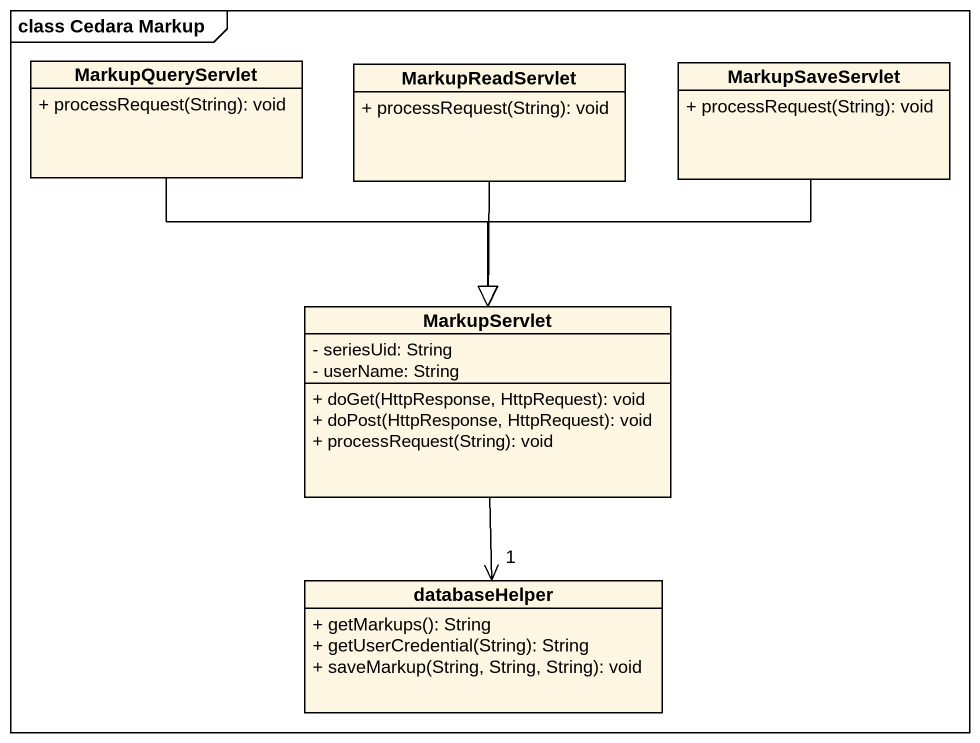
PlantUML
@startuml
mainframe class Cedara Markup
hide circle
hide empty members
skinparam classAttributeIconSize 0
class MarkupQueryServlet {
  + processRequest(String): void
}
class MarkupReadServlet {
  + processRequest(String): void
}
class MarkupSaveServlet {
  + processRequest(String): void
}
class MarkupServlet {
  - seriesUid: String
  - userName: String
  + doGet(HttpResponse, HttpRequest): void
  + doPost(HttpResponse, HttpRequest): void
  + processRequest(String): void
}
class databaseHelper {
  + getMarkups(): String
  + getUserCredential(String): String
  + saveMarkup(String, String, String): void
}
MarkupQueryServlet --|> MarkupServlet
MarkupReadServlet --|> MarkupServlet
MarkupSaveServlet --|> MarkupServlet
MarkupServlet --> "1" databaseHelper
@enduml
